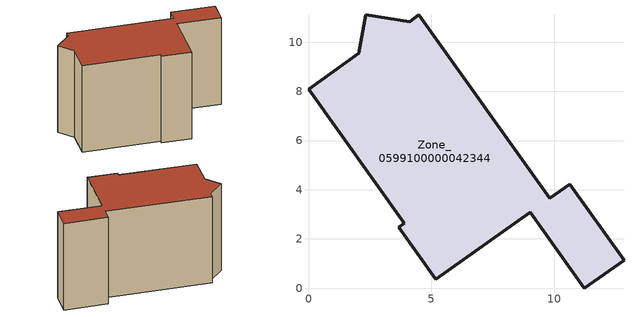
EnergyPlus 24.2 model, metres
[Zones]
Zone_0599100000042344
 floor ground (C_G): 3.66,2.47 3.9,2.64 0,8.08 2.04,9.54 2.33,11.11 4.11,10.83 4.49,11.11 9.81,3.65 10.62,4.23 12.83,1.14 11.22,0 9.02,3.09 5.18,0.35 z0
 wall outside (C_F): 3.9,2.64 3.66,2.47 5.18,0.35 9.02,3.09 11.22,0 12.83,1.14 10.62,4.23 9.81,3.65 4.49,11.11 4.11,10.83 2.33,11.11 2.04,9.54 0,8.08 3.9,2.64 z0:8.3
 roof outside (C_R): 2.33,11.11 2.04,9.54 0,8.08 3.9,2.64 3.66,2.47 5.18,0.35 9.02,3.09 11.22,0 12.83,1.14 10.62,4.23 9.81,3.65 4.49,11.11 4.11,10.83 z8.3
[BUILDING]
Pand.0599100000042344: North Axis=0; Terrain=City; Loads Convergence Tolerance Value=0.04; Temperature Convergence Tolerance Value=0.4; Solar Distribution=FullExterior; Maximum Number of Warmup Days=25; Minimum Number of Warmup Days=1
[Site:Location]
Rotterdam.The.Hague.AP_ZH_NLD Design_Conditions: Latitude=51.96; Longitude=4.45; Time Zone=1; Elevation=-4.5
[SITE:GROUNDTEMPERATURE:BUILDINGSURFACE]
18, 18, 18, 18, 18, 18, 18, 18, 18, 18, 18, 18
[MATERIAL] Thermal Absorptance=0.9; Solar Absorptance=0.7; Visible Absorptance=0.7
Name | Roughness | Thickness | Conductivity | Density | Specific Heat
G.TI.1975-1991 | MediumSmooth | 0.15 | 0.288461 | 540 | 1210
F.TI.1975-1991 | Rough | 0.3 | 0.230769 | 1920 | 840
R.TI.1975-1991 | MediumRough | 0.2 | 0.153846 | 1500 | 1000
[CONSTRUCTION]
C_G: G.TI.1975-1991
C_F: F.TI.1975-1991
C_R: R.TI.1975-1991
[ZONE]
Zone_0599100000042344: Type=1; Multiplier=1; Ceiling Height=Autocalculate; Volume=Autocalculate; Floor Area=autocalculate; Part of Total Floor Area=Yes
[ZONEINFILTRATION:DESIGNFLOWRATE]
Infil_Zone_0599100000042344: Zone or ZoneList or Space or SpaceList=Zone_0599100000042344; Schedule=AlwaysOn; Design Flow Rate Calculation Method=Flow/Area; Flow Rate per Floor Area=0.003; Constant Term Coefficient=1; Temperature Term Coefficient=0; Velocity Term Coefficient=0; Velocity Squared Term Coefficient=0
[HVACTEMPLATE:ZONE:IDEALLOADSAIRSYSTEM]
Zone_0599100000042344: Maximum Heating Supply Air Temperature=50; Minimum Cooling Supply Air Temperature=13; Maximum Heating Supply Air Humidity Ratio=0.0156; Minimum Cooling Supply Air Humidity Ratio=0.0077; Heating Limit=NoLimit; Cooling Limit=NoLimit; Dehumidification Control Type=ConstantSensibleHeatRatio; Cooling Sensible Heat Ratio=0.7; Dehumidification Setpoint=60; Humidification Control Type=None; Humidification Setpoint=30; Outdoor Air Method=None; Outdoor Air Flow Rate per Person=0.00944; Outdoor Air Flow Rate per Zone Floor Area=0; Outdoor Air Flow Rate per Zone=0; Demand Controlled Ventilation Type=None; Outdoor Air Economizer Type=NoEconomizer; Heat Recovery Type=None; Sensible Heat Recovery Effectiveness=0.7; Latent Heat Recovery Effectiveness=0.65
[ZONECONTROL:THERMOSTAT]
ThermostatControl_Zone_0599100000042344: Zone or ZoneList=Zone_0599100000042344; Control Type Schedule=DualSetpointControlType; Control 1=Thermostat_Zone_0599100000042344; Temperature Difference Between Cutout And Setpoint=0
[THERMOSTATSETPOINT:DUALSETPOINT]
Thermostat_Zone_0599100000042344: Heating Setpoint Temperature Schedule=HeatingSetpoint_Zone_0599100000042344; Cooling Setpoint Temperature Schedule=CoolingSetpoint_Zone_0599100000042344
[SCHEDULE:COMPACT]
HeatingSetpoint_Zone_0599100000042344: Through: 12/31, For: AllDays, Until: 24:00, 21
CoolingSetpoint_Zone_0599100000042344: Through: 12/31, For: AllDays, Until: 24:00, 24
DualSetpointControlType: Through: 12/31, For: AllDays, Until: 24:00, 4
AlwaysOn: Through: 12/31, For: AllDays, Until: 24:00, 1
